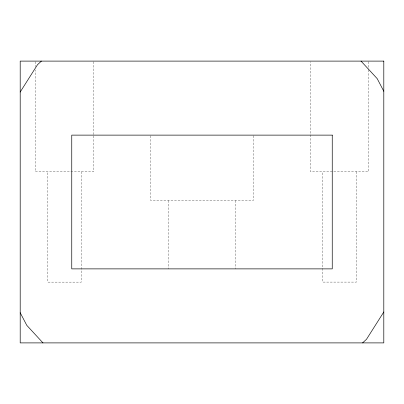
<?xml version="1.0" encoding="UTF-8"?>
<svg xmlns="http://www.w3.org/2000/svg" width="404" height="404" viewBox="0 0 404 404"><rect width="100%" height="100%" fill="white"/><g stroke="black" fill="none" stroke-linecap="round" stroke-linejoin="round"><path stroke-width="0.3" stroke-dasharray="2.02 1.52" d="M368.519 61.731L368.519 69.276M368.519 69.902L368.519 171.72L310.514 171.72L310.514 61.731M356.399 171.72L356.399 282.098L322.639 282.098L322.639 171.72M253.293 135.754L253.293 200.556L150.707 200.556L150.707 135.754M235.244 200.556L235.244 268.877M168.756 200.556L168.756 268.877M93.672 61.731L93.672 135.29M93.672 135.921L93.672 171.756L35.289 171.756L35.289 69.907M81.285 171.756L81.285 282.133L47.682 282.133L47.682 171.756M35.289 61.731L35.289 66.761"/><path stroke-width="0.61" d="M20.2 92.021L37.516 64.691L41.41 61.105M383.8 311.979L366.484 339.31L362.59 342.895M361.035 61.105L377.205 78.659L383.8 91.253M42.965 342.895L26.795 325.341L20.2 312.746M383.8 61.105L20.2 61.105L20.2 342.895L383.8 342.895L383.8 61.105M332.245 135.123L71.755 135.123L71.755 268.877L332.245 268.877L332.245 135.123"/></g></svg>
